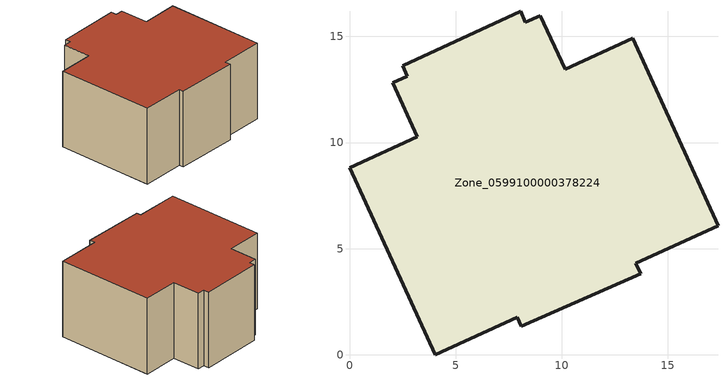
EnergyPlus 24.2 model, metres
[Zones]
Zone_0599100000378224
 floor ground (C_G): 17.36,6.07 13.47,4.32 13.71,3.82 8.1,1.36 7.91,1.76 4.04,0 0,8.81 3.19,10.28 2.03,12.81 2.73,13.13 2.5,13.63 8.05,16.19 8.28,15.68 8.97,15.98 10.15,13.45 13.33,14.92 z0
 wall outside (C_F): 2.03,12.81 3.19,10.28 0,8.81 4.04,0 7.91,1.76 8.1,1.36 13.71,3.82 13.47,4.32 17.36,6.07 13.33,14.92 10.15,13.45 8.97,15.98 8.28,15.68 8.05,16.19 2.5,13.63 2.73,13.13 2.03,12.81 z0:7.63
 roof outside (C_R): 13.47,4.32 17.36,6.07 13.33,14.92 10.15,13.45 8.97,15.98 8.28,15.68 8.05,16.19 2.5,13.63 2.73,13.13 2.03,12.81 3.19,10.28 0,8.81 4.04,0 7.91,1.76 8.1,1.36 13.71,3.82 z7.63
[BUILDING]
Pand.0599100000378224: North Axis=0; Terrain=City; Loads Convergence Tolerance Value=0.04; Temperature Convergence Tolerance Value=0.4; Solar Distribution=FullExterior; Maximum Number of Warmup Days=25; Minimum Number of Warmup Days=1
[Site:Location]
Rotterdam.The.Hague.AP_ZH_NLD Design_Conditions: Latitude=51.96; Longitude=4.45; Time Zone=1; Elevation=-4.5
[SITE:GROUNDTEMPERATURE:BUILDINGSURFACE]
18, 18, 18, 18, 18, 18, 18, 18, 18, 18, 18, 18
[MATERIAL] Thermal Absorptance=0.9; Solar Absorptance=0.7; Visible Absorptance=0.7
Name | Roughness | Thickness | Conductivity | Density | Specific Heat
G.D.1992-2005 | MediumSmooth | 0.15 | 0.06 | 540 | 1210
F.D.1992-2005 | Rough | 0.3 | 0.12 | 1920 | 840
R.D.1992-2005 | MediumRough | 0.2 | 0.08 | 1500 | 1000
[CONSTRUCTION]
C_G: G.D.1992-2005
C_F: F.D.1992-2005
C_R: R.D.1992-2005
[ZONE]
Zone_0599100000378224: Type=1; Multiplier=1; Ceiling Height=Autocalculate; Volume=Autocalculate; Floor Area=autocalculate; Part of Total Floor Area=Yes
[ZONEINFILTRATION:DESIGNFLOWRATE]
Infil_Zone_0599100000378224: Zone or ZoneList or Space or SpaceList=Zone_0599100000378224; Schedule=AlwaysOn; Design Flow Rate Calculation Method=Flow/Area; Flow Rate per Floor Area=0.0021; Constant Term Coefficient=1; Temperature Term Coefficient=0; Velocity Term Coefficient=0; Velocity Squared Term Coefficient=0
[HVACTEMPLATE:ZONE:IDEALLOADSAIRSYSTEM]
Zone_0599100000378224: Maximum Heating Supply Air Temperature=50; Minimum Cooling Supply Air Temperature=13; Maximum Heating Supply Air Humidity Ratio=0.0156; Minimum Cooling Supply Air Humidity Ratio=0.0077; Heating Limit=NoLimit; Cooling Limit=NoLimit; Dehumidification Control Type=ConstantSensibleHeatRatio; Cooling Sensible Heat Ratio=0.7; Dehumidification Setpoint=60; Humidification Control Type=None; Humidification Setpoint=30; Outdoor Air Method=None; Outdoor Air Flow Rate per Person=0.00944; Outdoor Air Flow Rate per Zone Floor Area=0; Outdoor Air Flow Rate per Zone=0; Demand Controlled Ventilation Type=None; Outdoor Air Economizer Type=NoEconomizer; Heat Recovery Type=None; Sensible Heat Recovery Effectiveness=0.7; Latent Heat Recovery Effectiveness=0.65
[ZONECONTROL:THERMOSTAT]
ThermostatControl_Zone_0599100000378224: Zone or ZoneList=Zone_0599100000378224; Control Type Schedule=DualSetpointControlType; Control 1=Thermostat_Zone_0599100000378224; Temperature Difference Between Cutout And Setpoint=0
[THERMOSTATSETPOINT:DUALSETPOINT]
Thermostat_Zone_0599100000378224: Heating Setpoint Temperature Schedule=HeatingSetpoint_Zone_0599100000378224; Cooling Setpoint Temperature Schedule=CoolingSetpoint_Zone_0599100000378224
[SCHEDULE:COMPACT]
HeatingSetpoint_Zone_0599100000378224: Through: 12/31, For: AllDays, Until: 24:00, 21
CoolingSetpoint_Zone_0599100000378224: Through: 12/31, For: AllDays, Until: 24:00, 24
DualSetpointControlType: Through: 12/31, For: AllDays, Until: 24:00, 4
AlwaysOn: Through: 12/31, For: AllDays, Until: 24:00, 1
